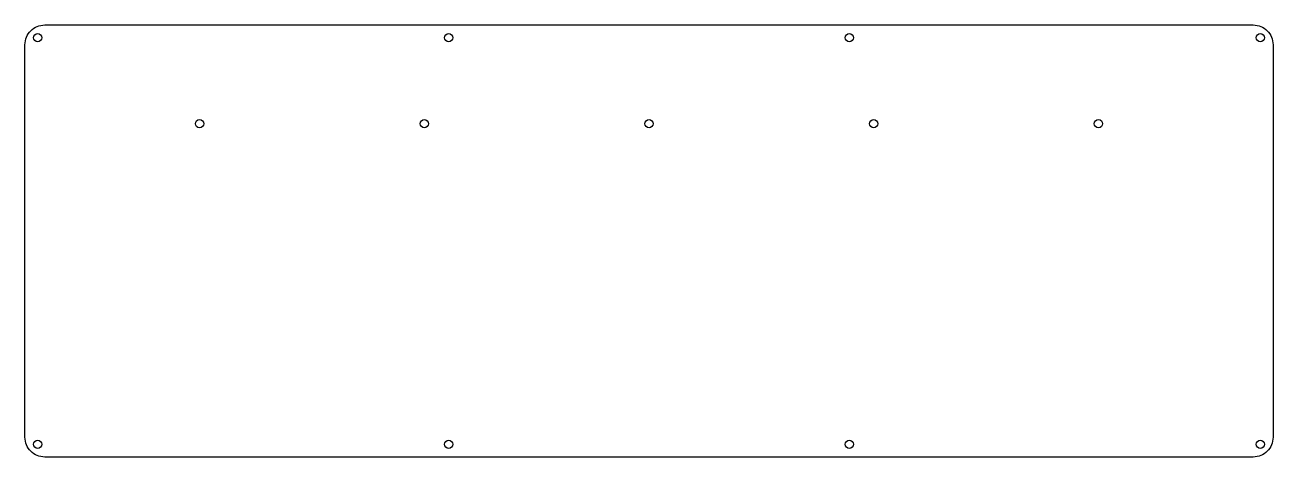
# Model space of a CAD drawing. Header units: millimetres. Extents: x -8 to 370, y -123 to 8.
import ezdxf

# ---------------------------------------------------------------- set-up
doc = ezdxf.new("R2010")
doc.units = ezdxf.units.MM
doc.layers.get('0').update_dxf_attribs({"linetype": 'CONTINUOUS'})

msp = doc.modelspace()

# ---------------------------------------------------------------- linework, layer by layer
msp.add_lwpolyline([(364.42, 8.47, -0.414214), (370.42, 2.48), (370.42, -116.78, -0.414214), (364.42, -122.77), (-2.48, -122.77, -0.414214), (-8.47, -116.78), (-8.47, 2.48, -0.414214), (-2.48, 8.47)], format="xyb", close=True)
for centre in [(-4.6, 4.6), (120.15, 4.6), (241.8, 4.6), (366.55, 4.6), (44.53, -21.53), (112.75, -21.53), (180.98, -21.53), (249.2, -21.53), (317.42, -21.53), (-4.6, -118.9), (120.15, -118.9), (241.8, -118.9), (366.55, -118.9)]:
    msp.add_circle(centre, 1.25)

doc.saveas('drawing.dxf')
